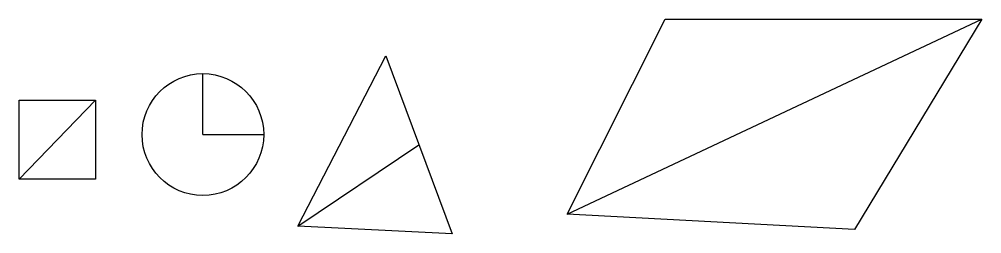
# Model space of a CAD drawing. Header units: millimetres. Extents: x 926 to 6497, y 877 to 2116.
import ezdxf

# ---------------------------------------------------------------- set-up
doc = ezdxf.new("R2010")
doc.units = ezdxf.units.MM

# ---------------------------------------------------------------- blocks, each defined once
blk = doc.blocks.new('1')
blk.add_line((926, 1191.7), (1367.6, 1648.7))
blk.add_lwpolyline([(926, 1648.7), (1367.6, 1648.7), (1367.6, 1191.7), (926, 1191.7)], close=True)
blk = doc.blocks.new('2')
for q in [(1988.9, 1802.1), (2340.9, 1450.1)]:
    blk.add_line((1988.9, 1450.1), q)
blk.add_circle((1988.9, 1450.1), 352)
blk = doc.blocks.new('3')
for p, q in [((2538.2, 921.6), (3047.9, 1905.5)), ((3047.9, 1905.5), (3431, 877.3)), ((2538.2, 921.6), (3239.4, 1391.4)), ((3431, 877.3), (2538.2, 921.6))]:
    blk.add_line(p, q)
blk = doc.blocks.new('4')
for p, q in [((4098.3, 990.6), (4665.6, 2116.3)), ((4098.3, 990.6), (6497.1, 2116.3)), ((4665.6, 2116.3), (6497.1, 2116.3)), ((6497.1, 2116.3), (5759.7, 901.5)), ((5759.7, 901.5), (4098.3, 990.6))]:
    blk.add_line(p, q)

msp = doc.modelspace()

# ---------------------------------------------------------------- block references
for name in ['4', '3', '2', '1']:
    msp.add_blockref(name, (0, 0))

doc.saveas('drawing.dxf')
